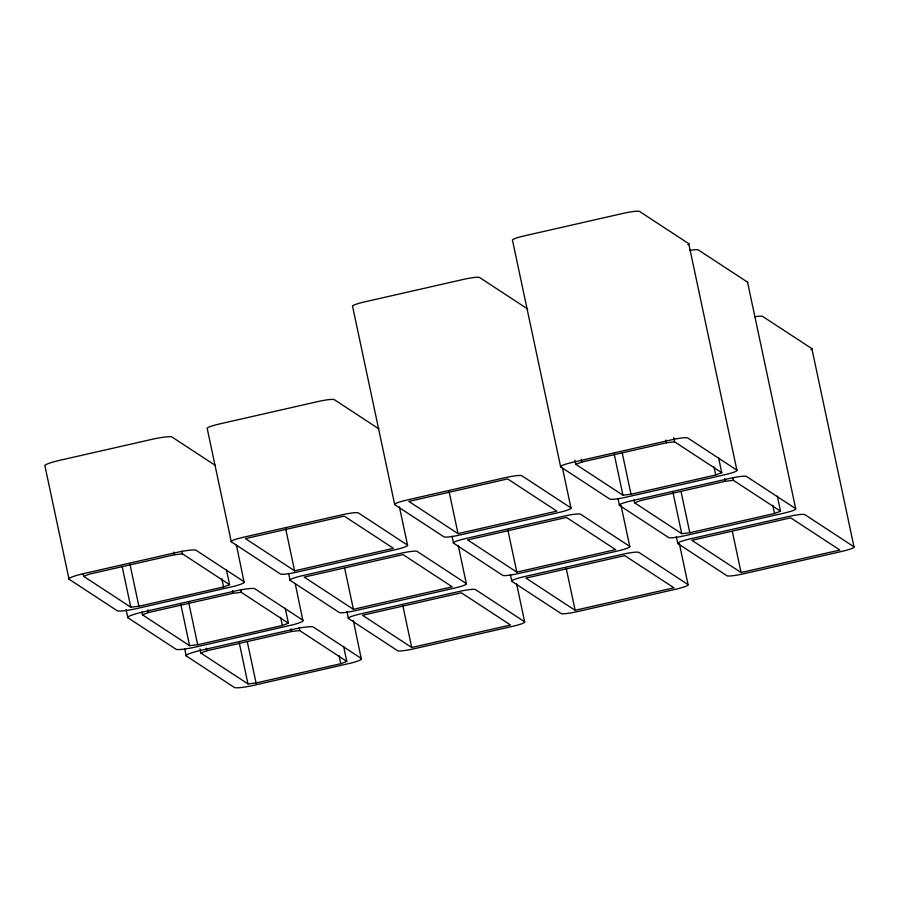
<?xml version="1.0" encoding="UTF-8"?>
<svg xmlns="http://www.w3.org/2000/svg" width="899" height="899" viewBox="0 0 899 899"><rect width="100%" height="100%" fill="white"/><g stroke="black" fill="none" stroke-linecap="round" stroke-linejoin="round"><path stroke-width="1.35" d="M236.415 544.985L244.168 582.541A18.227 2.191 -12 0 1 234.482 586.193L137.401 608.398A18.227 2.191 -12 0 1 117.196 610.736L69.021 579.203L44.95 465.952A18.227 2.191 -12 0 1 60.031 460.254L151.785 439.375A18.227 2.191 -12 0 1 172.001 437.038L215.468 465.502M295.198 583.485L302.963 621.029A18.227 2.191 -12 0 1 293.276 624.693L196.196 646.898A18.227 2.191 -12 0 1 175.99 649.235L127.815 617.692L126.074 609.5M353.307 620.355L361.364 659.27A18.227 2.191 -12 0 1 351.678 662.923L254.597 685.128A18.227 2.191 -12 0 1 234.392 687.465L186.217 655.922L184.767 649.1M83.652 576.326L89.686 574.045L174.384 554.773L182.463 553.84L229.616 584.71L223.581 586.98L138.884 606.252L130.805 607.196L83.652 576.326L83.068 573.596M142.447 614.815L148.47 612.534L233.167 593.261L241.258 592.329L288.399 623.198L282.376 625.479L197.679 644.752L189.588 645.684L142.447 614.815L141.862 612.084M575.787 464.322L581.822 462.041L666.519 442.769L674.61 441.836L721.751 472.705L715.716 474.987L631.019 494.259L622.94 495.192L575.787 464.322L574.911 460.209M200.837 653.045L206.871 650.775L291.568 631.503L299.659 630.559L346.8 661.428L340.766 663.709L256.069 682.982L247.989 683.914L200.837 653.045L199.971 648.954M634.582 502.811L640.616 500.541L725.313 481.268L733.393 480.324L780.546 511.194L774.511 513.475L689.814 532.747L681.734 533.68L634.582 502.811L633.997 500.069M294.614 570.82L393.425 548.334L344.227 516.116L245.416 538.602L294.614 570.82L285.624 528.522M458.029 533.624L556.841 511.138L507.643 478.931L408.831 501.417L458.029 533.624L449.017 491.259M353.408 609.308L452.219 586.822L403.022 554.604L304.199 577.102L353.408 609.308L344.699 568.37M516.813 572.124L615.635 549.637L566.426 517.419L467.615 539.906L516.813 572.124L507.811 529.747M411.72 647.494L510.531 625.007L461.333 592.789L362.522 615.276L411.72 647.494L402.73 605.196M575.135 610.297L673.947 587.811L624.749 555.604L525.937 578.091L575.135 610.297L566.145 567.999M741.068 572.539L839.88 550.053L790.682 517.835L691.87 540.321L741.068 572.539L732.359 531.534M688.746 243.663L639.549 211.456A14.575 1.753 -12 0 0 623.389 213.321L524.567 235.808A14.575 1.753 -12 0 0 512.509 240.359L560.65 466.862L609.848 499.08A14.575 1.753 -12 0 0 626.019 497.203L724.83 474.717A14.575 1.753 -12 0 0 736.899 470.166L688.746 243.663A14.575 1.753 -12 0 1 687.881 244.764M617.984 498.496L619.445 505.362L668.642 537.568A14.575 1.753 -12 0 0 684.802 535.703L783.625 513.217A14.575 1.753 -12 0 0 795.682 508.654L747.541 282.151L698.343 249.944A14.575 1.753 -12 0 0 689.511 250.383M676.306 536.703L677.756 543.535L726.954 575.753A14.575 1.753 -12 0 0 743.125 573.877L841.936 551.39A14.575 1.753 -12 0 0 854.005 546.839L811.876 348.643L762.678 316.437A14.575 1.753 -12 0 0 754.969 316.706M527.657 308.975L479.628 277.533A14.575 1.753 -12 0 0 463.468 279.398L364.646 301.884A14.575 1.753 -12 0 0 352.588 306.435L394.706 504.631L443.915 536.838A14.575 1.753 -12 0 0 460.074 534.972L558.886 512.486A14.575 1.753 -12 0 0 570.955 507.924L562.527 468.289M736.899 470.166L687.69 437.948A14.575 1.753 -12 0 0 671.531 439.825L572.719 462.311A14.575 1.753 -12 0 0 560.65 466.862M795.682 508.654L746.485 476.448A14.575 1.753 -12 0 0 730.325 478.313L631.503 500.799A14.575 1.753 -12 0 0 619.445 505.362M854.005 546.839L804.796 514.621A14.575 1.753 -12 0 0 788.637 516.498L689.825 538.984A14.575 1.753 -12 0 0 677.756 543.535M570.955 507.924L521.757 475.717A14.575 1.753 -12 0 0 505.586 477.583L406.775 500.069A14.575 1.753 -12 0 0 394.706 504.631M453.501 543.12L502.698 575.338A14.575 1.753 -12 0 0 518.869 573.461L617.68 550.975A14.575 1.753 -12 0 0 629.75 546.423L580.552 514.206A14.575 1.753 -12 0 0 564.381 516.082L465.57 538.568A14.575 1.753 -12 0 0 453.501 543.12L452.051 536.287M511.812 581.305L561.021 613.511A14.575 1.753 -12 0 0 577.18 611.646L675.992 589.16A14.575 1.753 -12 0 0 688.061 584.597L638.863 552.391A14.575 1.753 -12 0 0 622.692 554.256L523.881 576.742A14.575 1.753 -12 0 0 511.812 581.305L510.362 574.483M378.782 428.801L334.271 399.65A14.575 1.753 -12 0 0 318.1 401.527L219.289 424.013A14.575 1.753 -12 0 0 207.22 428.565L231.301 541.816L280.499 574.034A14.575 1.753 -12 0 0 296.659 572.157L395.47 549.671A14.575 1.753 -12 0 0 407.539 545.12L399.426 506.912M407.539 545.12L358.341 512.902A14.575 1.753 -12 0 0 342.182 514.779L243.359 537.265A14.575 1.753 -12 0 0 231.301 541.816M290.085 580.304L339.283 612.522A14.575 1.753 -12 0 0 355.453 610.646L454.265 588.16A14.575 1.753 -12 0 0 466.334 583.608L417.136 551.402A14.575 1.753 -12 0 0 400.965 553.267L302.154 575.753A14.575 1.753 -12 0 0 290.085 580.304L288.635 573.483M348.407 618.49L397.605 650.707A14.575 1.753 -12 0 0 413.765 648.831L512.576 626.345A14.575 1.753 -12 0 0 524.645 621.793L475.447 589.575A14.575 1.753 -12 0 0 459.277 591.452L360.465 613.938A14.575 1.753 -12 0 0 348.407 618.49L346.958 611.668M244.247 581.833L196.072 550.289A18.227 2.191 -12 0 0 175.856 552.627L84.101 573.506A18.227 2.191 -12 0 0 69.021 579.203M303.03 620.321L254.855 588.778A18.227 2.191 -12 0 0 234.65 591.115L142.896 611.994A18.227 2.191 -12 0 0 127.815 617.692M361.432 658.551L313.257 627.019A18.227 2.191 -12 0 0 293.052 629.356L201.297 650.235A18.227 2.191 -12 0 0 186.217 655.922M777.332 496.102L780.546 511.194M772.758 505.238L774.511 513.475M732.809 477.583L733.393 480.324M724.729 478.515L725.313 481.268M718.548 457.602L721.751 472.705M713.975 466.75L715.716 474.987M673.733 437.723L674.61 441.836M681.06 491.573L689.814 532.747M665.934 440.027L666.519 442.769M672.98 492.506L681.734 533.68M679.363 543.67L688.061 584.597M622.265 453.074L631.019 494.259M614.186 454.006L622.94 495.192M621.029 505.418L629.75 546.423M581.237 459.299L581.822 462.041M516.532 583.586L524.645 621.793M458.209 545.401L466.334 583.608M343.609 646.426L346.8 661.428M339.035 655.528L340.766 663.709M299.075 627.828L299.659 630.559M290.995 628.772L291.568 631.503M285.219 608.185L288.399 623.198M280.634 617.287L282.376 625.479M240.674 589.598L241.258 592.329M247.371 642.055L256.069 682.982M232.594 590.531L233.167 593.261M226.424 569.696L229.616 584.71M239.291 642.987L247.989 683.914M221.839 578.799L223.581 586.98M206.298 648.044L206.871 650.775M181.879 551.109L182.463 553.84M188.678 602.454L197.679 644.752M173.799 552.042L174.384 554.773M180.89 604.746L189.588 645.684M147.897 609.803L148.47 612.534M129.894 563.954L138.884 606.252M122.095 566.258L130.805 607.196M747.541 282.151A14.575 1.753 -12 0 1 747.586 282.612M811.876 348.643A14.575 1.753 -12 0 1 811.01 349.745"/></g></svg>
